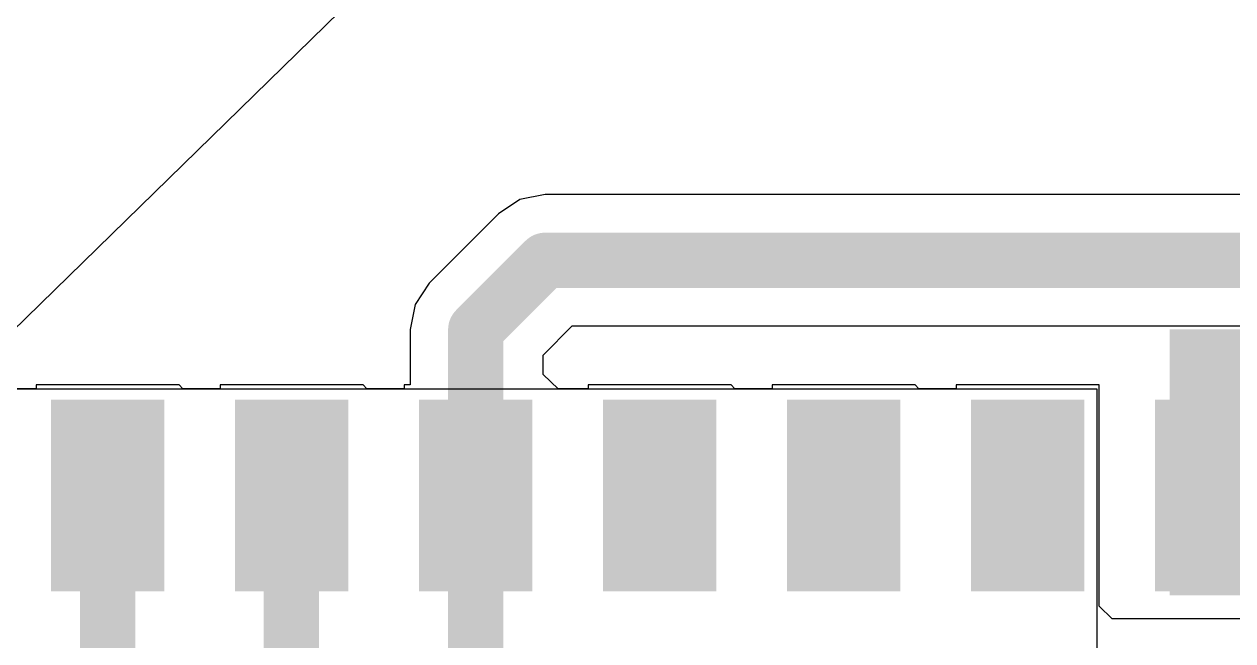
# Model space of a CAD drawing. Header units: inches. Extents: x -7 to 5163, y -3 to 5149.
# Drawn here: x 44.13 to 52.47, y 146.7 to 150.96 of the extents above; entities that cross this region are included whole.
import ezdxf

# ---------------------------------------------------------------- set-up
doc = ezdxf.new("R2010")
doc.units = ezdxf.units.IN
for name, color, linetype in [('Top Layer', 1, 'Continuous'), ('Top Paste', 8, 'Continuous'), ('Top Solder', 216, 'Continuous')]:
    doc.layers.add(name, color=color, linetype=linetype)

# ---------------------------------------------------------------- blocks, each defined once
blk = doc.blocks.new('10_VQFN_HR__3_3__4')
at = {"layer": 'Top Solder'}
blk.add_line((1.024, -0.4754), (-5134.645, -5016.9027), dxfattribs=at)
blk = doc.blocks.new('16_SOIC__0_154___3_90___W______7')
at = {"layer": 'Top Layer'}
for points in [[(-3.2, 3.465), (-2.08, 3.465), (-2.08, 2.885), (-3.2, 2.885)], [(-3.2, 2.195), (-2.08, 2.195), (-2.08, 1.615), (-3.2, 1.615)], [(-3.2, 0.925), (-2.08, 0.925), (-2.08, 0.345), (-3.2, 0.345)], [(-3.2, -0.345), (-2.08, -0.345), (-2.08, -0.925), (-3.2, -0.925)], [(-3.2, -1.615), (-2.08, -1.615), (-2.08, -2.195), (-3.2, -2.195)], [(-3.2, -2.885), (-2.08, -2.885), (-2.08, -3.465), (-3.2, -3.465)], [(-3.2, -4.155), (-2.08, -4.155), (-2.08, -4.735), (-3.2, -4.735)]]:
    blk.add_hatch(color=1, dxfattribs=at).paths.add_polyline_path(points)
at = {"layer": 'Top Paste'}
for points in [[(-3.2, 3.465), (-2.08, 3.465), (-2.08, 2.885), (-3.2, 2.885)], [(-3.2, 2.195), (-2.08, 2.195), (-2.08, 1.615), (-3.2, 1.615)], [(-3.2, 0.925), (-2.08, 0.925), (-2.08, 0.345), (-3.2, 0.345)], [(-3.2, -0.345), (-2.08, -0.345), (-2.08, -0.925), (-3.2, -0.925)], [(-3.2, -1.615), (-2.08, -1.615), (-2.08, -2.195), (-3.2, -2.195)], [(-3.2, -2.885), (-2.08, -2.885), (-2.08, -3.465), (-3.2, -3.465)], [(-3.2, -4.155), (-2.08, -4.155), (-2.08, -4.735), (-3.2, -4.735)]]:
    blk.add_hatch(color=8, dxfattribs=at).paths.add_polyline_path(points)
at = {"layer": 'Top Solder'}
for points in [[(-3.3016, 3.5666), (-1.9784, 3.5666), (-1.9784, 2.7834), (-3.3016, 2.7834)], [(-3.3016, 2.2966), (-1.9784, 2.2966), (-1.9784, 1.5134), (-3.3016, 1.5134)], [(-3.3016, 1.0266), (-1.9784, 1.0266), (-1.9784, 0.2434), (-3.3016, 0.2434)], [(-3.3016, -0.2434), (-1.9784, -0.2434), (-1.9784, -1.0266), (-3.3016, -1.0266)], [(-3.3016, -1.5134), (-1.9784, -1.5134), (-1.9784, -2.2966), (-3.3016, -2.2966)], [(-3.3016, -2.7834), (-1.9784, -2.7834), (-1.9784, -3.5666), (-3.3016, -3.5666)], [(-3.3016, -4.0534), (-1.9784, -4.0534), (-1.9784, -4.8366), (-3.3016, -4.8366)]]:
    blk.add_hatch(color=216, dxfattribs=at).paths.add_polyline_path(points)

msp = doc.modelspace()

# ---------------------------------------------------------------- hatches: boundary and pattern name
at = {"layer": 'Top Layer'}
msp.add_hatch(color=1, dxfattribs=at).paths.add_polyline_path([(52.0379, 147.0129), (53.9603, 147.0129), (53.9603, 148.8492), (52.0379, 148.8492)])

# ---------------------------------------------------------------- linework, layer by layer
for p, q in [((47.7266, 149.7798), (47.5532, 149.7453)), ((57.2163, 149.7798), (47.7266, 149.7798)), ((47.5532, 149.7453), (47.4061, 149.6471)), ((47.4061, 149.6471), (46.9274, 149.1683)), ((47.4061, 149.6471), (47.4061, 149.6471)), ((46.9274, 149.1683), (46.8291, 149.0213)), ((46.8291, 149.0213), (46.7946, 148.8479)), ((46.7946, 148.8479), (46.7946, 148.4658)), ((47.7127, 148.6718), (47.9143, 148.8734)), ((47.9143, 148.8734), (57.1567, 148.8734)), ((47.7139, 148.5384), (47.7127, 148.6718)), ((47.8175, 148.4402), (47.7139, 148.5384)), ((42.926, 148.4401), (51.5345, 148.4402)), ((44.2147, 148.4401), (43.9567, 148.4401)), ((45.2011, 148.4658), (44.2147, 148.4658)), ((44.2147, 148.4658), (44.2147, 148.4401)), ((45.2267, 148.4402), (45.2011, 148.4658)), ((45.2011, 148.4658), (45.2011, 148.4658)), ((45.4847, 148.4402), (45.2267, 148.4402)), ((46.4711, 148.4658), (45.4847, 148.4658)), ((45.4847, 148.4658), (45.4847, 148.4402)), ((46.4967, 148.4402), (46.4711, 148.4658)), ((46.4711, 148.4658), (46.4711, 148.4658)), ((46.7547, 148.4402), (46.4967, 148.4402)), ((46.7946, 148.4658), (46.7547, 148.4658)), ((46.7547, 148.4658), (46.7547, 148.4402)), ((48.0247, 148.4402), (47.8175, 148.4402)), ((49.0111, 148.4658), (48.0247, 148.4658)), ((48.0247, 148.4658), (48.0247, 148.4402)), ((49.0367, 148.4402), (49.0111, 148.4658)), ((49.0111, 148.4658), (49.0111, 148.4658)), ((49.2947, 148.4402), (49.0367, 148.4402)), ((50.2811, 148.4658), (49.2947, 148.4658)), ((49.2947, 148.4658), (49.2947, 148.4402)), ((50.3066, 148.4402), (50.2811, 148.4658)), ((50.2811, 148.4658), (50.2811, 148.4658)), ((50.5647, 148.4402), (50.3066, 148.4402)), ((51.5511, 148.4658), (50.5647, 148.4658)), ((50.5647, 148.4658), (50.5647, 148.4402)), ((51.5345, 148.4402), (51.5345, 146.5047)), ((51.5511, 146.9394), (51.5511, 148.4658)), ((51.6418, 146.852), (51.5511, 146.9394)), ((56.0664, 146.852), (51.6418, 146.852))]:
    msp.add_line(p, q, dxfattribs=at)
for points in [[(47.2479, 148.8479, 0.381, 0.381, 0), (47.7266, 149.3266, 0.381, 0.381, 0)], [(47.7266, 149.3266, 0.381, 0.381, 0), (57.404, 149.3266, 0.381, 0.381, 0)], [(47.2479, 147.7026, 0.381, 0.381, 0), (47.2479, 148.8479, 0.381, 0.381, 0)], [(44.7079, 144.4752, 0.381, 0.381, 0), (44.7079, 147.7026, 0.381, 0.381, 0)], [(45.9759, 147.7007, 0.381, 0.381, 0), (45.9779, 147.7026, 0.381, 0.381, 0)], [(45.9759, 144.4771, 0.381, 0.381, 0), (45.9759, 147.7007, 0.381, 0.381, 0)], [(47.2479, 133.6887, 0.381, 0.381, 0), (47.2479, 147.7026, 0.381, 0.381, 0)]]:
    msp.add_lwpolyline(points, format="xyseb", dxfattribs=at)
for points in [[(47.6313, 149.3266, 0.1905, 0.1905, 1), (47.8218, 149.3266, 0.1905, 0.1905, 1)], [(47.6313, 149.3266, 0.1905, 0.1905, 1), (47.8218, 149.3266, 0.1905, 0.1905, 1)], [(47.1526, 148.8479, 0.1905, 0.1905, 1), (47.3431, 148.8479, 0.1905, 0.1905, 1)], [(47.1526, 148.8479, 0.1905, 0.1905, 1), (47.3431, 148.8479, 0.1905, 0.1905, 1)], [(44.6126, 147.7026, 0.1905, 0.1905, 1), (44.8031, 147.7026, 0.1905, 0.1905, 1)], [(45.8807, 147.7007, 0.1905, 0.1905, 1), (46.0712, 147.7007, 0.1905, 0.1905, 1)], [(45.8807, 147.7007, 0.1905, 0.1905, 1), (46.0712, 147.7007, 0.1905, 0.1905, 1)], [(45.8826, 147.7026, 0.1905, 0.1905, 1), (46.0731, 147.7026, 0.1905, 0.1905, 1)], [(47.1526, 147.7026, 0.1905, 0.1905, 1), (47.3431, 147.7026, 0.1905, 0.1905, 1)], [(47.1526, 147.7026, 0.1905, 0.1905, 1), (47.3431, 147.7026, 0.1905, 0.1905, 1)]]:
    msp.add_lwpolyline(points, format="xyseb", close=True, dxfattribs=at)

# ---------------------------------------------------------------- block references
for name, p, rotation in [('10_VQFN_HR__3_3__4', (28.1279, 131.8089), 180), ('16_SOIC__0_154___3_90___W______7', (47.8829, 150.3426), 90)]:
    msp.add_blockref(name, p, dxfattribs=dict(rotation=rotation))

doc.saveas('drawing.dxf')
